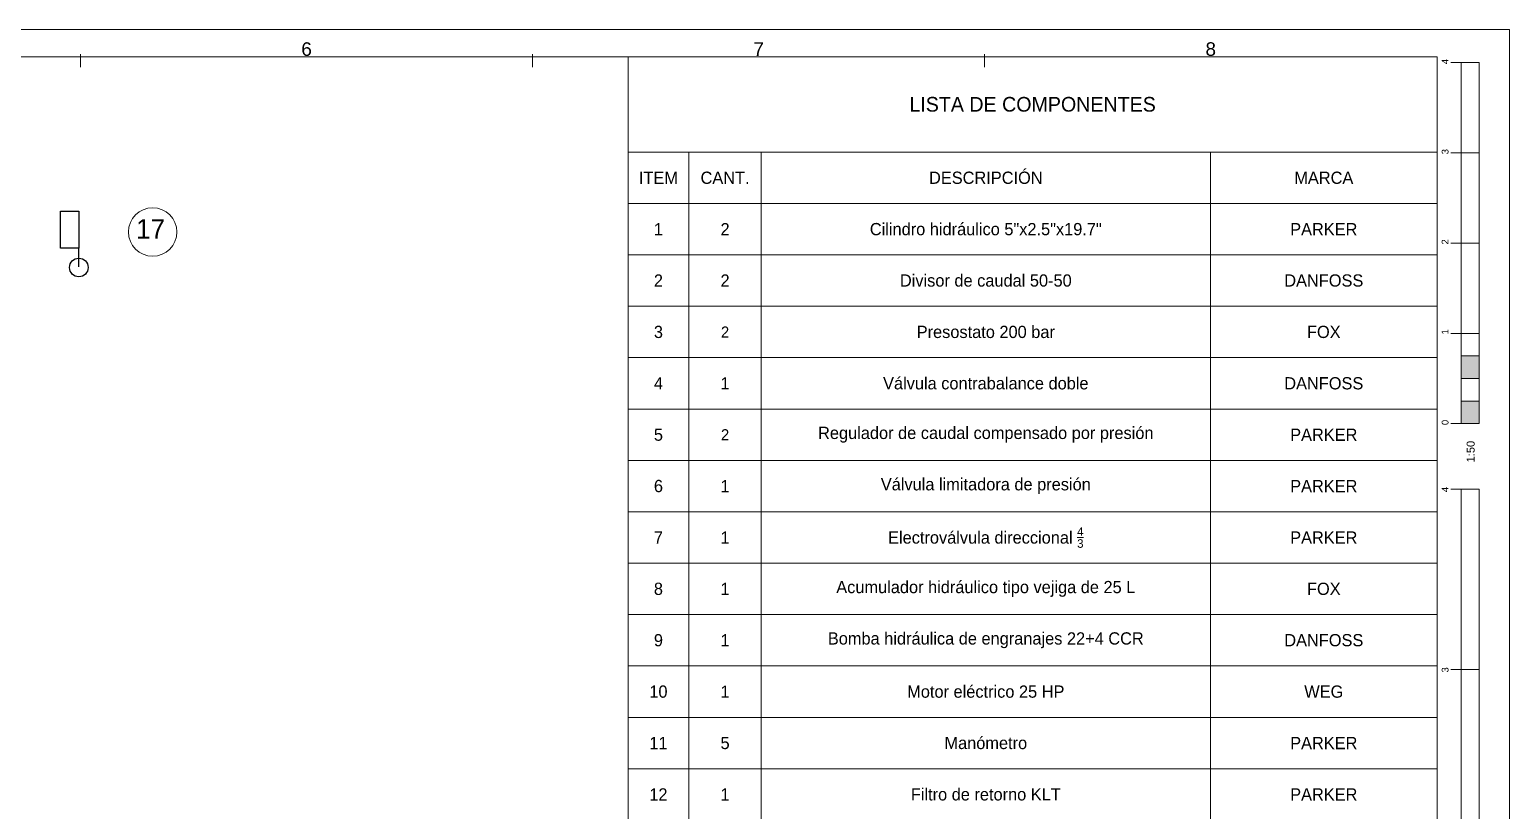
# Model space of a CAD drawing. Header units: millimetres. Extents: x 701 to 3045, y -109 to 653.
# Drawn here: x 1214.9 to 1543.8, y 415.1 to 588.5 of the extents above; entities that cross this region are included whole.
import ezdxf

# ---------------------------------------------------------------- set-up
doc = ezdxf.new("R2010")
doc.units = ezdxf.units.MM
doc.linetypes.add('XKITLINE00', pattern=[0])
for name, color, linetype, lineweight in [('05 CAUDAL DE MEDICIÓN', 2, 'Continuous', 30), ('Hoja del dibujo', 5, 'Continuous', 0), ('Otro tipo de objeto', 4, 'Continuous', 0)]:
    doc.layers.add(name, color=color, linetype=linetype, lineweight=lineweight)
doc.styles.add('ROMAND_BOLD', font='arial.ttf')

msp = doc.modelspace()

# ---------------------------------------------------------------- hatches: boundary and pattern name
at = {"layer": 'Otro tipo de objeto'}
for points in [[(1537.04, 516.06), (1537.04, 511.05), (1533.03, 511.05), (1533.03, 516.06)], [(1537.04, 506.04), (1537.04, 501.03), (1533.03, 501.03), (1533.03, 506.04)]]:
    msp.add_hatch(color=256, dxfattribs=at).paths.add_polyline_path(points, flags=17)

# ---------------------------------------------------------------- linework, layer by layer
at = {"color": 7, "linetype": 'Continuous', "lineweight": 20}
for p, q in [((1347.91, 582.54), (1527.74, 582.54)), ((1347.91, 582.54), (1347.91, 253.19)), ((1527.74, 582.54), (1527.74, 253.19)), ((1347.91, 561.34), (1527.74, 561.34)), ((1361.43, 561.34), (1361.43, 253.19)), ((1377.52, 561.34), (1377.52, 253.19)), ((1477.32, 561.34), (1477.32, 253.19)), ((1347.91, 549.93), (1527.74, 549.93)), ((1347.91, 538.51), (1527.74, 538.51)), ((1347.91, 527.1), (1527.74, 527.1)), ((1347.91, 515.69), (1527.74, 515.69)), ((1347.91, 504.27), (1527.74, 504.27)), ((1347.91, 492.86), (1527.74, 492.86)), ((1347.91, 481.45), (1527.74, 481.45)), ((1347.91, 470.04), (1527.74, 470.04)), ((1347.91, 458.62), (1527.74, 458.62)), ((1347.91, 447.21), (1527.74, 447.21)), ((1347.91, 435.8), (1527.74, 435.8)), ((1347.91, 424.38), (1527.74, 424.38))]:
    msp.add_line(p, q, dxfattribs=at)
at = {"color": 4, "linetype": 'Continuous', "lineweight": 0, "extrusion": (0, 0, -1)}
msp.add_ellipse((1242.28, 543.6), major_axis=(5.38, 0), ratio=1, dxfattribs=at)
at = {"layer": '05 CAUDAL DE MEDICIÓN', "color": 2, "linetype": 'Continuous'}
for p, q in [((1221.78, 539.98), (1221.78, 548.2)), ((1221.78, 548.2), (1225.89, 548.2)), ((1225.89, 548.2), (1225.89, 539.98)), ((1225.89, 539.98), (1221.78, 539.98)), ((1225.89, 535.87), (1225.89, 539.98))]:
    msp.add_line(p, q, dxfattribs=at)
msp.add_circle((1225.87, 535.72), 2.06, dxfattribs=at)
at = {"layer": 'Hoja del dibujo', "color": 5, "linetype": 'XKITLINE00', "lineweight": 0}
for p, q in [((1543.78, 588.55), (700.78, 588.55)), ((1543.78, -6.86), (1543.78, 588.55))]:
    msp.add_line(p, q, dxfattribs=at)
at = {"layer": 'Otro tipo de objeto', "linetype": 'XKITLINE00', "lineweight": 0}
for p, q in [((723.83, 582.54), (1527.74, 582.54)), ((1226.21, 580.2), (1226.21, 583.13)), ((1326.68, 580.2), (1326.68, 583.13)), ((1427.14, 580.2), (1427.14, 583.13)), ((1527.74, 582.54), (1527.74, 9.18)), ((1533.03, 581.22), (1530.76, 581.22)), ((1533.03, 581.22), (1530.76, 581.22)), ((1533.03, 581.22), (1533.03, 501.03)), ((1537.04, 581.22), (1533.03, 581.22)), ((1537.04, 581.22), (1537.04, 501.03)), ((1533.03, 561.17), (1530.76, 561.17)), ((1537.04, 561.17), (1533.03, 561.17)), ((1533.03, 541.12), (1530.76, 541.12)), ((1537.04, 541.12), (1533.03, 541.12)), ((1533.03, 521.08), (1530.76, 521.08)), ((1537.04, 521.08), (1533.03, 521.08)), ((1533.03, 516.06), (1537.04, 516.06)), ((1533.03, 516.06), (1537.04, 516.06)), ((1533.03, 511.05), (1537.04, 511.05)), ((1537.04, 511.05), (1533.03, 511.05)), ((1533.03, 506.04), (1537.04, 506.04)), ((1533.03, 501.03), (1530.76, 501.03)), ((1537.04, 501.03), (1533.03, 501.03)), ((1533.03, 486.5), (1530.76, 486.5)), ((1533.03, 486.5), (1530.76, 486.5)), ((1533.03, 486.5), (1533.03, 326.12)), ((1537.04, 486.5), (1533.03, 486.5)), ((1537.04, 486.5), (1537.04, 326.12)), ((1533.03, 446.41), (1530.76, 446.41)), ((1537.04, 446.41), (1533.03, 446.41))]:
    msp.add_line(p, q, dxfattribs=at)

# ---------------------------------------------------------------- texts
at = {"color": 7, "linetype": 'Continuous', "lineweight": 20, "attachment_point": 5}
for s, insert, char_height, width in [('{LISTA DE COMPONENTES}', (1437.82, 571.94), 3.2609, 178.1997), ('{ITEM}', (1354.67, 555.63), 2.717, 11.8953), ('CANT.', (1369.48, 555.63), 2.717, 14.4564), ('DESCRIPCIÓN', (1427.42, 555.63), 2.7174, 98.1674), ('MARCA', (1502.53, 555.63), 2.717, 48.7893), ('{1}', (1354.67, 544.22), 2.717, 11.8953), ('2', (1369.48, 544.22), 2.72, 14.4564), ('Cilindro hidráulico 5"x2.5"x19.7"', (1427.42, 544.22), 2.7174, 98.1674), ('PARKER', (1502.53, 544.22), 2.717, 48.7893), ('{2}', (1354.67, 532.81), 2.717, 11.8953), ('2', (1369.48, 532.81), 2.72, 14.4564), ('Divisor de caudal 50-50', (1427.42, 532.81), 2.7174, 98.1674), ('DANFOSS', (1502.53, 532.81), 2.717, 48.7893), ('Presostato 200 bar', (1427.42, 521.39), 2.7174, 98.1674), ('{3}', (1354.67, 521.39), 2.717, 11.8953), ('2', (1369.48, 521.39), 2.45, 14.4564), ('FOX', (1502.53, 521.39), 2.717, 48.7893), ('{4}', (1354.67, 509.98), 2.717, 11.8953), ('1', (1369.48, 509.98), 2.72, 14.4564), ('Válvula contrabalance doble', (1427.42, 509.98), 2.7174, 98.1674), ('DANFOSS', (1502.53, 509.98), 2.717, 48.7893), ('{5}', (1354.67, 498.57), 2.717, 11.8953), ('Regulador de caudal compensado por presión', (1427.42, 498.57), 2.7174, 98.1674), ('PARKER', (1502.53, 498.57), 2.717, 48.7893), ('2', (1369.48, 498.57), 2.45, 14.4564), ('{6}', (1354.67, 487.16), 2.717, 11.8953), ('1', (1369.48, 487.16), 2.72, 14.4564), ('Válvula limitadora de presión', (1427.42, 487.16), 2.7174, 98.1674), ('PARKER', (1502.53, 487.16), 2.717, 48.7893), ('{7}', (1354.67, 475.74), 2.717, 11.8953), ('1', (1369.48, 475.74), 2.72, 14.4564), ('\\A1;Electroválvula direccional {\\H0.7x;\\S4/3;}', (1427.42, 475.74), 2.7174, 98.1674), ('PARKER', (1502.53, 475.74), 2.717, 48.7893), ('{8}', (1354.67, 464.33), 2.717, 11.8953), ('1', (1369.48, 464.33), 2.72, 14.4564), ('Acumulador hidráulico tipo vejiga de 25 L', (1427.42, 464.33), 2.7174, 98.1674), ('FOX', (1502.53, 464.33), 2.717, 48.7893), ('{9}', (1354.67, 452.92), 2.717, 11.8953), ('1', (1369.48, 452.92), 2.72, 14.4564), ('Bomba hidráulica de engranajes 22+4 CCR', (1427.42, 452.92), 2.7174, 98.1674), ('DANFOSS', (1502.53, 452.92), 2.717, 48.7893), ('{10}', (1354.67, 441.5), 2.717, 11.8953), ('1', (1369.48, 441.5), 2.72, 14.4564), ('Motor eléctrico 25 HP', (1427.42, 441.5), 2.7174, 98.1674), ('WEG', (1502.53, 441.5), 2.717, 48.7893), ('{11}', (1354.67, 430.09), 2.717, 11.8953), ('5', (1369.48, 430.09), 2.72, 14.4564), ('Manómetro', (1427.42, 430.09), 2.717, 98.1674), ('PARKER', (1502.53, 430.09), 2.717, 48.7893), ('{12}', (1354.67, 418.68), 2.717, 11.8953), ('1', (1369.48, 418.68), 2.72, 14.4564), ('Filtro de retorno KLT', (1427.42, 418.68), 2.7174, 98.1674), ('PARKER', (1502.53, 418.68), 2.717, 48.7893)]:
    msp.add_mtext(s, dxfattribs=dict(at, insert=insert, char_height=char_height, width=width))
at = {"layer": '05 CAUDAL DE MEDICIÓN', "color": 2}
msp.add_text('17', height=4.334, dxfattribs=at).set_placement((1238.58, 542.11))
at = {"layer": 'Otro tipo de objeto', "style": 'ROMAND_BOLD'}
for s, p in [('6', (1275.31, 582.72)), ('7', (1375.78, 582.72)), ('8', (1476.24, 582.72))]:
    msp.add_text(s, height=3.01, dxfattribs=at).set_placement(p)
for s, height, p in [('4', 1.51, (1530.24, 580.87)), ('3', 1.51, (1530.24, 560.85)), ('2', 1.51, (1530.24, 540.81)), ('1', 1.51, (1530.24, 520.84)), ('0', 1.51, (1530.24, 500.71)), ('1:50', 1.766, (1536.05, 492.42)), ('4', 1.51, (1530.24, 485.82)), ('3', 1.51, (1530.24, 445.75))]:
    msp.add_text(s, height=height, rotation=90, dxfattribs=at).set_placement(p)

doc.saveas('drawing.dxf')
